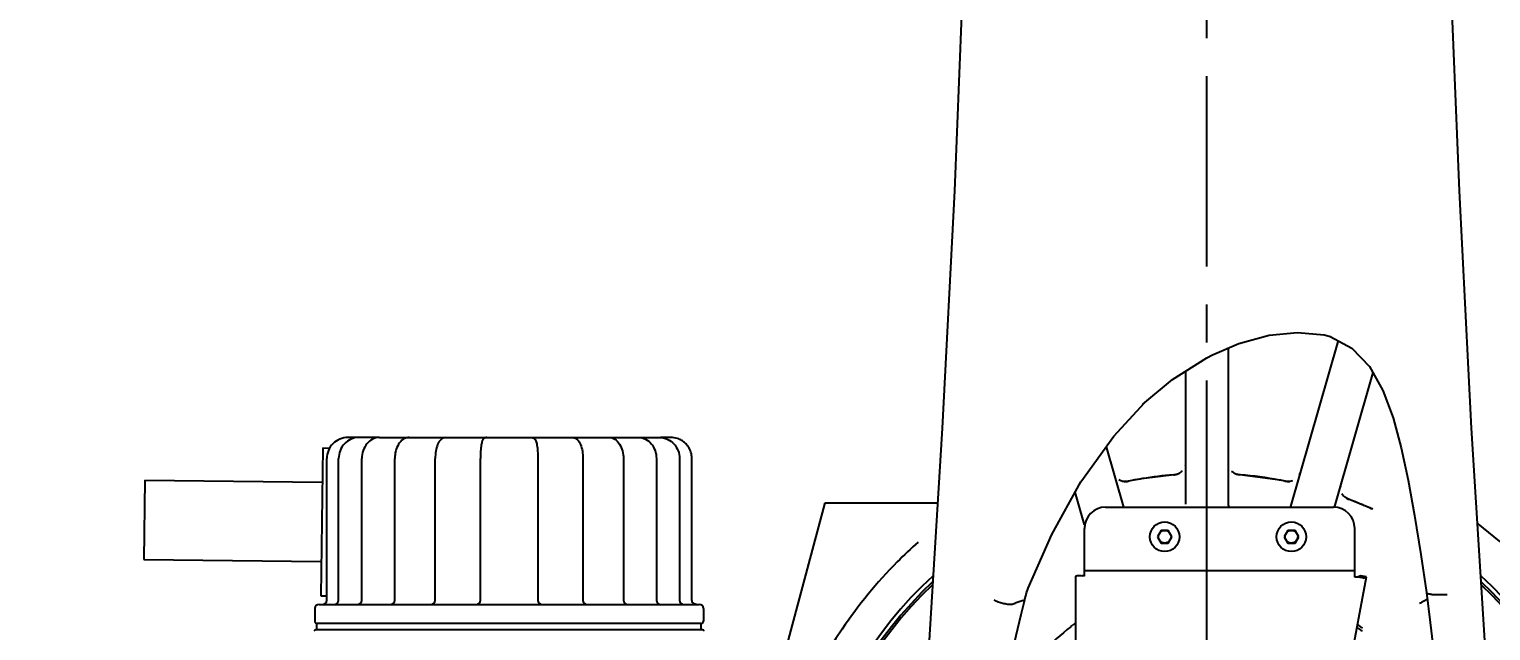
# Model space of a CAD drawing. Header units: millimetres. Extents: x 4086 to 10416, y 123 to 1549.
# Drawn here: x 9369.8 to 9427.5, y 1118.8 to 1142.5 of the extents above; entities that cross this region are included whole.
import ezdxf

# ---------------------------------------------------------------- set-up
doc = ezdxf.new("R2010")
doc.units = ezdxf.units.MM
doc.linetypes.add('CENTER', pattern=[0.6, 0.375, -0.075, 0.075, -0.075])
for name, color, linetype in [('中心线', 7, 'Continuous'), ('尺寸标注', 7, 'Continuous'), ('运动范围', 7, 'Continuous')]:
    doc.layers.add(name, color=color, linetype=linetype)
doc.styles.add('思源黑', font='SourceHanSansCN-Normal.ttf')
doc.dimstyles.new('尺寸标注_1_6比例中六', dxfattribs={"dimtxt": 10, "dimasz": 8, "dimexe": 2, "dimexo": 1.5, "dimgap": 1, "dimtad": 1, "dimdec": 1, "dimlfac": 6, "dimdsep": 46, "dimtxsty": '思源黑', "dimcen": 0.09, "dimadec": 0, "dimazin": 0, "dimtp": 0.01, "dimtm": 0.01, "dimtfac": 1, "dimtdec": 1, "dimtofl": 0, "dimtmove": 0, "dimatfit": 3, "dimfxl": 1, "dimtolj": 1, "dimarcsym": 0})

# ---------------------------------------------------------------- blocks, each defined once
blk = doc.blocks.new('*D862')
at = {"layer": 'Defpoints', "color": 0}
for p in [(9192.214, 1210.835), (9411.594, 1210.835), (9400.932, 1109.18)]:
    blk.add_point(p, dxfattribs=at)
at = {"layer": '尺寸标注', "color": 0, "lineweight": -2}
for p, q in [((9410.094, 1210.835), (9190.214, 1210.835)), ((9192.214, 1117.18), (9192.214, 1202.835)), ((9399.432, 1109.18), (9190.214, 1109.18))]:
    blk.add_line(p, q, dxfattribs=at)
at = {"layer": '尺寸标注', "color": 0}
for points in [[(9193.547, 1202.835), (9190.881, 1202.835), (9192.214, 1210.835)], [(9190.881, 1117.18), (9193.547, 1117.18), (9192.214, 1109.18)]]:
    blk.add_solid(points, dxfattribs=at)
at = {"layer": '尺寸标注', "color": 0, "insert": (9186.036, 1159.91), "char_height": 10, "attachment_point": 5, "rotation": 90, "style": '思源黑'}
blk.add_mtext('\\A1;610', dxfattribs=at)
blk = doc.blocks.new('*D865')
at = {"layer": 'Defpoints', "color": 0}
for p in [(9217.918, 1160.008), (9391.263, 1031.051), (9217.918, 869.238)]:
    blk.add_point(p, dxfattribs=at)
at = {"layer": '尺寸标注', "color": 0, "lineweight": -2}
for p, q in [((9217.918, 1158.508), (9217.918, 867.238)), ((9391.263, 1029.551), (9391.263, 867.238)), ((9383.263, 869.238), (9225.918, 869.238))]:
    blk.add_line(p, q, dxfattribs=at)
at = {"layer": '尺寸标注', "color": 0}
for points in [[(9225.918, 870.572), (9225.918, 867.905), (9217.918, 869.238)], [(9383.263, 867.905), (9383.263, 870.572), (9391.263, 869.238)]]:
    blk.add_solid(points, dxfattribs=at)
at = {"layer": '尺寸标注', "color": 0, "insert": (9304.794, 875.416), "char_height": 10, "attachment_point": 5, "style": '思源黑'}
blk.add_mtext('\\A1;1040.2', dxfattribs=at)
blk = doc.blocks.new('*D872')
at = {"layer": 'Defpoints', "color": 0}
for p in [(9416.26, 1321.141), (9424.034, 1034.189), (9655.547, 1034.189)]:
    blk.add_point(p, dxfattribs=at)
at = {"layer": '尺寸标注', "color": 0, "lineweight": -2}
for p, q in [((9417.76, 1321.141), (9657.547, 1321.141)), ((9655.547, 1313.141), (9655.547, 1042.189)), ((9425.534, 1034.189), (9657.547, 1034.189))]:
    blk.add_line(p, q, dxfattribs=at)
at = {"layer": '尺寸标注', "color": 0}
for points in [[(9656.881, 1313.141), (9654.214, 1313.141), (9655.547, 1321.141)], [(9654.214, 1042.189), (9656.881, 1042.189), (9655.547, 1034.189)]]:
    blk.add_solid(points, dxfattribs=at)
at = {"layer": '尺寸标注', "color": 0, "insert": (9649.37, 1177.917), "char_height": 10, "attachment_point": 5, "rotation": 90, "style": '思源黑'}
blk.add_mtext('\\A1;1721.9', dxfattribs=at)

msp = doc.modelspace()

# ---------------------------------------------------------------- linework, layer by layer
at = {"layer": '中心线', "linetype": 'CENTER', "ltscale": 20}
msp.add_line((9416.26, 1109.18), (9416.26, 1206.169), dxfattribs=at)
at = {"layer": '中心线'}
msp.add_line((9416.26, 1109.18), (9416.26, 1124.508), dxfattribs=at)
at = {"layer": '运动范围', "linetype": 'Continuous'}
for p, q in [((9420.881, 1130.475), (9421.139, 1130.415)), ((9421.08, 1130.428), (9421.12, 1130.416)), ((9417.093, 1129.95), (9417.093, 1123.799)), ((9421.435, 1130.25), (9419.559, 1123.709)), ((9416.258, 1129.57), (9416.485, 1129.688)), ((9415.427, 1123.799), (9415.427, 1129.044)), ((9422.809, 1128.995), (9421.282, 1123.672)), ((9412.585, 1126.48), (9413.802, 1127.799)), ((9413.726, 1127.736), (9413.73, 1127.739)), ((9382.755, 1126.428), (9382.359, 1126.428)), ((9383.608, 1126.428), (9382.782, 1126.428)), ((9383.61, 1126.428), (9394.669, 1126.428)), ((9395.114, 1126.428), (9394.696, 1126.428)), ((9405.82, 1126.803), (9405.271, 1118.005)), ((9381.37, 1126.016), (9381.301, 1120.184)), ((9381.37, 1126.016), (9381.643, 1126.013)), ((9412.286, 1126.063), (9412.97, 1123.679)), ((9381.532, 1120.012), (9381.532, 1125.595)), ((9382, 1120.012), (9382, 1125.595)), ((9382.915, 1120.012), (9382.915, 1125.595)), ((9384.215, 1120.012), (9384.215, 1125.595)), ((9385.81, 1120.012), (9385.81, 1125.595)), ((9387.593, 1120.012), (9387.593, 1125.595)), ((9389.858, 1125.595), (9389.858, 1120.012)), ((9391.641, 1125.595), (9391.641, 1120.012)), ((9393.237, 1125.595), (9393.237, 1120.012)), ((9394.537, 1125.595), (9394.537, 1120.012)), ((9395.452, 1125.595), (9395.452, 1120.012)), ((9395.94, 1120.012), (9395.94, 1125.595)), ((9417.093, 1125.412), (9417.105, 1125.324)), ((9374.355, 1124.749), (9374.318, 1121.617)), ((9374.355, 1124.749), (9381.354, 1124.666)), ((9413.015, 1124.696), (9412.991, 1124.699)), ((9413.153, 1124.704), (9413.015, 1124.696)), ((9413.678, 1124.8), (9413.153, 1124.704)), ((9413.186, 1124.711), (9413.153, 1124.704)), ((9414.968, 1124.959), (9413.678, 1124.8)), ((9414.937, 1124.956), (9414.968, 1124.959)), ((9415.092, 1124.986), (9414.968, 1124.959)), ((9417.553, 1124.959), (9417.428, 1124.985)), ((9417.583, 1124.956), (9417.553, 1124.959)), ((9419.154, 1124.746), (9417.553, 1124.959)), ((9419.367, 1124.704), (9419.154, 1124.746)), ((9419.334, 1124.711), (9419.367, 1124.704)), ((9419.506, 1124.696), (9419.367, 1124.704)), ((9419.529, 1124.699), (9419.506, 1124.696)), ((9419.919, 1124.974), (9419.934, 1125.015)), ((9411.436, 1122.982), (9411.066, 1124.27)), ((9421.852, 1123.992), (9421.731, 1124.058)), ((9421.887, 1123.978), (9421.851, 1123.992)), ((9422.292, 1123.818), (9421.852, 1123.992)), ((9399.553, 1117.715), (9401.195, 1123.845)), ((9401.195, 1123.845), (9405.635, 1123.845)), ((9412.261, 1123.679), (9421.26, 1123.679)), ((9422.805, 1123.596), (9422.292, 1123.818)), ((9422.805, 1123.596), (9422.755, 1123.618)), ((9411.427, 1120.96), (9411.427, 1122.845)), ((9422.093, 1120.913), (9422.093, 1122.845)), ((9414.449, 1122.762), (9414.305, 1122.512)), ((9414.305, 1122.512), (9414.449, 1122.262)), ((9414.738, 1122.762), (9414.449, 1122.762)), ((9414.449, 1122.262), (9414.738, 1122.262)), ((9414.882, 1122.512), (9414.738, 1122.762)), ((9414.738, 1122.262), (9414.882, 1122.512)), ((9419.449, 1122.762), (9419.304, 1122.512)), ((9419.304, 1122.512), (9419.449, 1122.262)), ((9419.737, 1122.762), (9419.449, 1122.762)), ((9419.449, 1122.262), (9419.737, 1122.262)), ((9419.882, 1122.512), (9419.737, 1122.762)), ((9419.737, 1122.262), (9419.882, 1122.512)), ((9374.318, 1121.617), (9381.317, 1121.533)), ((9411.427, 1121.179), (9422.093, 1121.179)), ((9411.094, 1111.441), (9411.094, 1120.96)), ((9420.755, 1111.388), (9422.564, 1120.927)), ((9422.317, 1120.966), (9422.208, 1120.915)), ((9422.564, 1120.927), (9422.317, 1120.966)), ((9422.564, 1120.927), (9422.444, 1120.87)), ((9381.301, 1120.184), (9381.532, 1120.181)), ((9408.932, 1119.443), (9409.078, 1120.029)), ((9409.078, 1120.03), (9409.082, 1120.052)), ((9409.078, 1120.029), (9409.078, 1120.03)), ((9409.082, 1120.052), (9409.109, 1120.179)), ((9409.109, 1120.179), (9409.139, 1120.294)), ((9409.139, 1120.294), (9409.165, 1120.373)), ((9409.165, 1120.372), (9409.21, 1120.488)), ((9424.818, 1119.97), (9424.723, 1119.925)), ((9424.93, 1120.311), (9425.074, 1119.134)), ((9425.134, 1120.239), (9425.738, 1120.235)), ((9381.06, 1119.679), (9381.06, 1119.179)), ((9381.227, 1119.846), (9396.225, 1119.846)), ((9396.392, 1119.679), (9396.392, 1119.179)), ((9396.355, 1118.846), (9381.096, 1118.846)), ((9381.143, 1118.846), (9381.143, 1119.096)), ((9396.308, 1119.096), (9381.143, 1119.096)), ((9396.308, 1118.846), (9396.308, 1119.096)), ((9410.895, 1118.966), (9410.969, 1119.025))]:
    msp.add_line(p, q, dxfattribs=at)
for points in [[(9406.671, 1145.435), (9406.299, 1136.153), (9405.82, 1126.803)], [(9427.249, 1118.005), (9426.7, 1126.803), (9426.221, 1136.153), (9425.849, 1145.435)], [(9416.485, 1129.688), (9417.523, 1130.135), (9418.715, 1130.461), (9419.835, 1130.572), (9420.881, 1130.475)], [(9421.12, 1130.416), (9421.984, 1129.958), (9422.678, 1129.228), (9423.204, 1128.287), (9423.605, 1127.204), (9423.928, 1126.019), (9424.204, 1124.741), (9424.457, 1123.352), (9424.705, 1121.819), (9424.93, 1120.31)], [(9413.73, 1127.739), (9414.904, 1128.713), (9416.259, 1129.571)], [(9409.21, 1120.488), (9410.137, 1122.601), (9411.292, 1124.675), (9412.585, 1126.48)], [(9424.959, 1120.075), (9424.947, 1120.061), (9424.818, 1119.97)], [(9408.596, 1118.03), (9408.733, 1118.619), (9408.932, 1119.443)], [(9425.074, 1119.134), (9425.241, 1117.692), (9425.376, 1116.465)]]:
    msp.add_lwpolyline(points, dxfattribs=at)
for centre, radius in [((9414.594, 1122.512), 0.583), ((9419.593, 1122.512), 0.583), ((9414.594, 1122.512), 0.25), ((9419.593, 1122.512), 0.25)]:
    msp.add_circle(centre, radius, dxfattribs=at)
for centre, radius, start, end in [((9416.26, 1109.18), 211.961, 290, 150), ((9395.113, 1125.603), 0.826, 71.87136, 89.92841), ((9395.114, 1125.608), 0.82, 64.57725, 71.81812), ((9395.112, 1125.603), 0.826, 53.74748, 64.57305), ((9395.108, 1125.6), 0.83, 44.74758, 53.71147), ((9395.106, 1125.597), 0.834, 35.81415, 44.75421), ((9395.104, 1125.596), 0.836, 25.03943, 35.77687), ((9395.104, 1125.597), 0.836, 17.88931, 25.04051), ((9395.094, 1125.594), 0.846, 0.06126, 17.83394), ((9383.909, 1125.595), 0.994, 179.36074, 179.99983), ((9393.543, 1125.595), 0.994, 0.00017, 0.63926), ((9413.061, 1125.229), 0.535, 239.21673, 252.28944), ((9413.057, 1125.214), 0.519, 252.23425, 259.91054), ((9413.055, 1125.206), 0.511, 259.96581, 262.80331), ((9416.26, 1109.176), 15.836, 99.58708, 101.19402), ((9416.259, 1109.182), 15.829, 99.2386, 99.58691), ((9416.261, 1109.172), 15.84, 94.79225, 99.23767), ((9414.925, 1125.461), 0.504, 274.80849, 289.28955), ((9414.916, 1125.486), 0.53, 309.39687, 316.45703), ((9417.595, 1125.462), 0.504, 250.72609, 265.19052), ((9416.259, 1109.169), 15.843, 79.59119, 85.20698), ((9416.26, 1109.18), 15.832, 78.80579, 79.5894), ((9419.464, 1125.196), 0.501, 258.84894, 272.48371), ((9419.464, 1125.204), 0.51, 272.47372, 277.40053), ((9419.462, 1125.215), 0.521, 277.39021, 279.68369), ((9419.461, 1125.225), 0.531, 279.70553, 290.56037), ((9422.041, 1124.478), 0.522, 233.58546, 242.03386), ((9422.03, 1124.457), 0.499, 242.05157, 245.74156), ((9422.021, 1124.437), 0.477, 245.7414, 249.21333), ((9412.261, 1122.845), 0.833, 90, 180), ((9417.422, 1123.859), 0.328, 209.923, 216.12897), ((9421.26, 1122.845), 0.833, 0, 90), ((9416.26, 1109.182), 15.83, 67.95982, 69.17694), ((9416.258, 1109.177), 15.835, 67.7536, 67.95986), ((9416.256, 1109.172), 15.841, 67.40502, 67.75359), ((9416.253, 1109.165), 15.848, 66.8354, 67.40501), ((9416.245, 1109.147), 15.868, 65.78009, 66.83524), ((9416.26, 1109.18), 17.498, 300.32434, 52.2939), ((9416.26, 1109.18), 15.997, 132.49193, 47.50807), ((9416.26, 1109.18), 15.832, 133.13253, 46.85276), ((9416.26, 1109.18), 15.748, 133.43505, 46.51439), ((9411.198, 1119.908), 1.076, 82.09741, 82.38006), ((9411.199, 1119.908), 1.077, 77.73147, 82.11106), ((9422.177, 1119.814), 1.102, 89.75057, 94.37373), ((9422.177, 1119.781), 1.135, 88.93484, 89.78418), ((9422.177, 1119.779), 1.137, 88.43369, 88.93523), ((9381.365, 1120.012), 0.167, 270, 0), ((9381.833, 1120.012), 0.167, 270, 0), ((9382.748, 1120.012), 0.167, 270, 0), ((9384.048, 1120.012), 0.167, 270, 0), ((9385.644, 1120.012), 0.167, 270, 0), ((9387.427, 1120.012), 0.167, 270, 0), ((9390.025, 1120.012), 0.167, 180, 270), ((9391.808, 1120.012), 0.167, 180, 270), ((9393.404, 1120.012), 0.167, 180, 270), ((9394.703, 1120.012), 0.167, 180, 270), ((9395.618, 1120.012), 0.167, 180, 270), ((9418.165, 1090.631), 30.757, 107.33126, 107.9328), ((9381.227, 1119.679), 0.167, 90, 180), ((9396.106, 1120.01), 0.164, 258.71234, 269.94864), ((9396.225, 1119.679), 0.167, 0, 90), ((9424.346, 1120.866), 1.014, 287.0958, 291.84303), ((9381.459, 1118.096), 0.833, 115.84193, 121.78833), ((9381.143, 1119.179), 0.0833, 180, 270), ((9396.308, 1119.179), 0.0833, 270, 0), ((9395.992, 1118.096), 0.833, 58.21167, 64.15807), ((9416.424, 1109.045), 17.562, 145.98122, 153.82669), ((9421.249, 1105.878), 16.688, 128.34831, 138.69687), ((9418.333, 1109.753), 11.841, 127.70031, 128.45902), ((9419.27, 1114.775), 5.079, 52.79696, 54.94048), ((9419.009, 1114.303), 5.713, 54.86248, 55.932), ((9419.061, 1114.378), 5.621, 53.57206, 54.86313), ((9419.752, 1115.412), 4.28, 51.7694, 52.78852)]:
    msp.add_arc(centre, radius, start, end, dxfattribs=at)
for points, knots in [([(9382.359, 1126.428), (9382.148, 1126.428), (9381.707, 1126.249), (9381.532, 1125.807), (9381.532, 1125.595)], [0, 0, 0, 0, 14927.754987, 29915.546857, 29915.546857, 29915.546857, 29915.546857]), ([(9382.782, 1126.428), (9382.58, 1126.428), (9382.154, 1126.237), (9382, 1125.805), (9382, 1125.595)], [0, 0, 0, 0, 14693.49503, 29924.90879, 29924.90879, 29924.90879, 29924.90879]), ([(9383.61, 1126.428), (9383.518, 1126.428), (9383.326, 1126.381), (9383.017, 1126.124), (9382.917, 1125.809), (9382.915, 1125.606)], [0, 0, 0, 0, 9357.350084, 19047.600176, 39538.384652, 39538.384652, 39538.384652, 39538.384652]), ([(9384.787, 1126.428), (9384.705, 1126.428), (9384.532, 1126.373), (9384.349, 1126.169), (9384.239, 1125.899), (9384.215, 1125.699), (9384.215, 1125.595)], [0, 0, 0, 0, 11841.636071, 24407.92413, 38265.602748, 53146.690384, 53146.690384, 53146.690384, 53146.690384]), ([(9386.232, 1126.428), (9386.159, 1126.428), (9386.01, 1126.356), (9385.891, 1126.143), (9385.825, 1125.885), (9385.81, 1125.695), (9385.81, 1125.595)], [0, 0, 0, 0, 11484.236418, 23394.318817, 37426.05792, 53203.199178, 53203.199178, 53203.199178, 53203.199178]), ([(9387.847, 1126.428), (9387.805, 1126.428), (9387.727, 1126.397), (9387.668, 1126.309), (9387.642, 1126.219), (9387.616, 1126.081), (9387.598, 1125.871), (9387.593, 1125.692), (9387.593, 1125.595)], [0, 0, 0, 0, 10362.932593, 18433.423703, 25220.35431, 32948.900452, 52752.176988, 76490.454133, 76490.454133, 76490.454133, 76490.454133]), ([(9389.605, 1126.428), (9389.647, 1126.428), (9389.725, 1126.397), (9389.784, 1126.309), (9389.81, 1126.219), (9389.835, 1126.081), (9389.853, 1125.871), (9389.858, 1125.692), (9389.858, 1125.595)], [0, 0, 0, 0, 10377.994636, 18460.215832, 25257.010928, 32996.790154, 52828.849838, 76601.62947, 76601.62947, 76601.62947, 76601.62947]), ([(9391.22, 1126.428), (9391.293, 1126.428), (9391.442, 1126.356), (9391.56, 1126.143), (9391.627, 1125.885), (9391.641, 1125.695), (9391.641, 1125.595)], [0, 0, 0, 0, 11528.225678, 23483.928501, 37569.414827, 53406.988904, 53406.988904, 53406.988904, 53406.988904]), ([(9392.665, 1126.428), (9392.747, 1126.428), (9392.919, 1126.373), (9393.103, 1126.169), (9393.213, 1125.899), (9393.237, 1125.699), (9393.237, 1125.595)], [0, 0, 0, 0, 11911.962031, 24552.879666, 38492.857262, 53462.321772, 53462.321772, 53462.321772, 53462.321772]), ([(9393.841, 1126.428), (9393.934, 1126.428), (9394.126, 1126.381), (9394.435, 1126.124), (9394.534, 1125.809), (9394.537, 1125.606)], [0, 0, 0, 0, 9428.963759, 19193.375278, 39840.979834, 39840.979834, 39840.979834, 39840.979834]), ([(9394.669, 1126.428), (9394.872, 1126.428), (9395.298, 1126.237), (9395.452, 1125.805), (9395.452, 1125.595)], [0, 0, 0, 0, 14825.491387, 30193.7338, 30193.7338, 30193.7338, 30193.7338]), ([(9404.865, 1122.299), (9404.582, 1122.048), (9403.475, 1121.005), (9402.507, 1119.817), (9401.868, 1118.87)], [0, 0, 0, 0, 7605.683986, 30550.614828, 30550.614828, 30550.614828, 30550.614828]), ([(9411.094, 1120.96), (9411.094, 1120.967), (9411.125, 1120.977), (9411.17, 1120.983), (9411.25, 1120.985), (9411.308, 1120.979), (9411.341, 1120.975)], [0, 0, 0, 0, 4725.394492, 15944.970172, 33056.478019, 54484.305929, 54484.305929, 54484.305929, 54484.305929]), ([(9422.336, 1120.904), (9422.327, 1120.906), (9422.284, 1120.911), (9422.242, 1120.914), (9422.208, 1120.915)], [0, 0, 0, 0, 6959.4325, 30963.629971, 30963.629971, 30963.629971, 30963.629971]), ([(9422.444, 1120.87), (9422.442, 1120.874), (9422.431, 1120.88), (9422.41, 1120.888), (9422.377, 1120.897), (9422.351, 1120.902), (9422.336, 1120.904)], [0, 0, 0, 0, 5749.918053, 16951.766883, 33510.904266, 54917.880659, 54917.880659, 54917.880659, 54917.880659]), ([(9408.546, 1119.844), (9408.498, 1119.826), (9408.378, 1119.848), (9408.147, 1119.885), (9407.967, 1119.958), (9407.861, 1120.025)], [0, 0, 0, 0, 8715.164499, 19347.829133, 40550.963499, 40550.963499, 40550.963499, 40550.963499]), ([(9409.003, 1119.992), (9409.013, 1119.995), (9409.038, 1120.003), (9409.074, 1120.011), (9409.078, 1120.028)], [0, 0, 0, 0, 11430.522226, 30713.779703, 30713.779703, 30713.779703, 30713.779703]), ([(9425.134, 1120.239), (9425.107, 1120.239), (9425.041, 1120.245), (9424.937, 1120.264), (9424.93, 1120.31)], [0, 0, 0, 0, 11338.829327, 31047.360484, 31047.360484, 31047.360484, 31047.360484])]:
    msp.add_open_spline(points, degree=3, knots=knots, dxfattribs=at)
for points in [[(9415.412, 1125.311), (9415.422, 1125.344), (9415.427, 1125.378), (9415.427, 1125.412)], [(9412.586, 1125.015), (9412.595, 1124.985), (9412.608, 1124.956), (9412.624, 1124.929)], [(9412.991, 1124.699), (9413.045, 1124.692), (9413.1, 1124.694), (9413.153, 1124.704)], [(9415.092, 1124.986), (9415.15, 1125.006), (9415.205, 1125.037), (9415.252, 1125.076)], [(9417.235, 1125.106), (9417.289, 1125.053), (9417.357, 1125.011), (9417.428, 1124.985)], [(9421.535, 1124.552), (9421.527, 1124.525), (9421.523, 1124.497), (9421.522, 1124.469)], [(9421.587, 1124.219), (9421.623, 1124.157), (9421.673, 1124.101), (9421.731, 1124.058)], [(9417.093, 1123.862), (9417.093, 1123.805), (9417.109, 1123.746), (9417.138, 1123.696)], [(9395.989, 1119.895), (9395.959, 1119.925), (9395.94, 1119.97), (9395.94, 1120.012)], [(9396.105, 1119.846), (9396.063, 1119.846), (9396.018, 1119.865), (9395.989, 1119.895)], [(9408.543, 1119.843), (9408.594, 1119.861), (9408.644, 1119.877), (9408.695, 1119.894)]]:
    msp.add_open_spline(points, degree=3, dxfattribs=at)

# ---------------------------------------------------------------- dimensions: what is measured, and where the dimension line sits
at = {"layer": '尺寸标注'}
for base, p1, p2, angle, text, picture, middle in [((9655.547, 1034.189), (9416.26, 1321.141), (9424.034, 1034.189), 270, '1721.9', '*D872', (9655.547, 1177.917)), ((9192.214, 1210.835), (9400.932, 1109.18), (9411.594, 1210.835), 90, '610', '*D862', (9192.214, 1159.91))]:
    dim = msp.add_linear_dim(base=base, p1=p1, p2=p2, angle=angle, text=text, dimstyle='尺寸标注_1_6比例中六', dxfattribs=at)
    dim.commit()
    dim.dimension.update_dxf_attribs({"geometry": picture, "text_midpoint": middle, "dimtype": 160})
dim = msp.add_linear_dim(base=(9217.918, 869.238), p1=(9391.263, 1031.051), p2=(9217.918, 1160.008), text='1040.2', dimstyle='尺寸标注_1_6比例中六', dxfattribs=at)
dim.commit()
dim.dimension.update_dxf_attribs({"geometry": '*D865', "text_midpoint": (9304.794, 869.238), "dimtype": 160})

doc.saveas('drawing.dxf')
